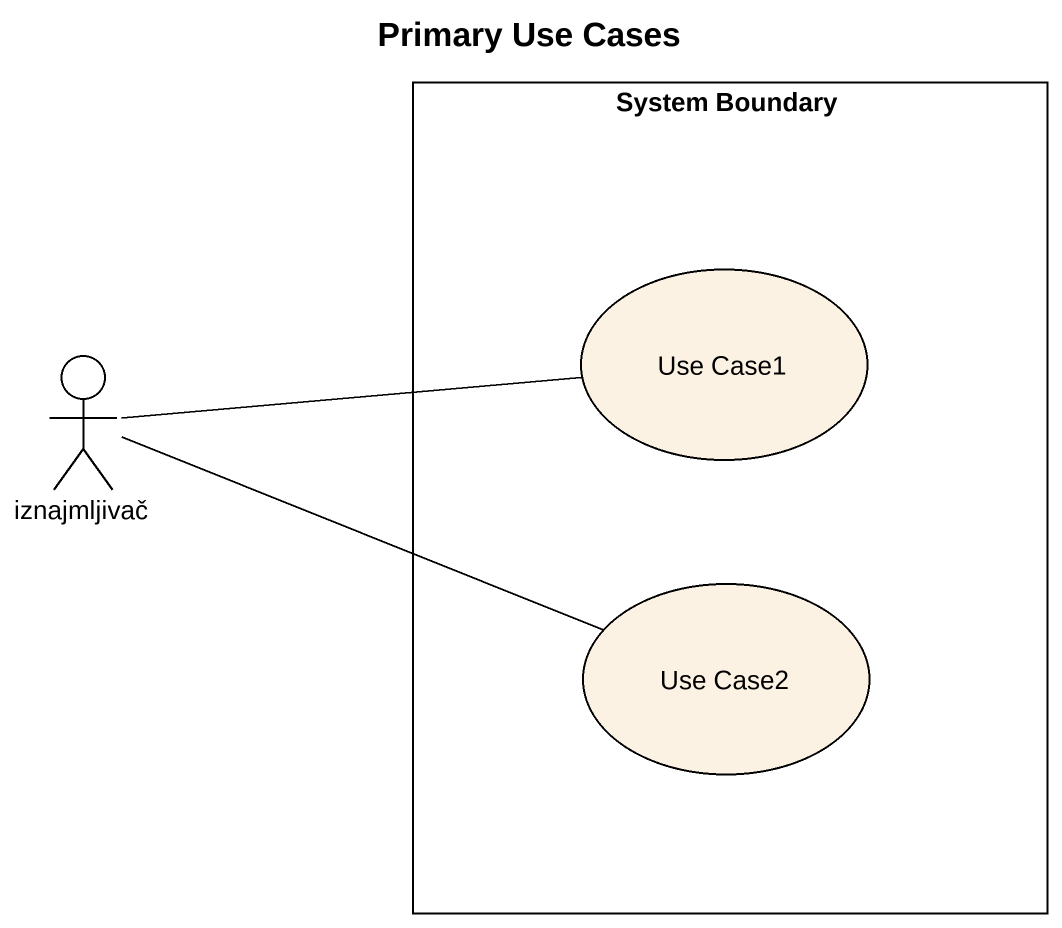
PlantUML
@startuml
title Primary Use Cases
rectangle "System Boundary" as System_Boundary {
  usecase "Use Case1" as Use_Case1
  usecase "Use Case2" as Use_Case2
}
actor iznajmljivač
iznajmljivač -right- Use_Case1
iznajmljivač -right- Use_Case2
@enduml
